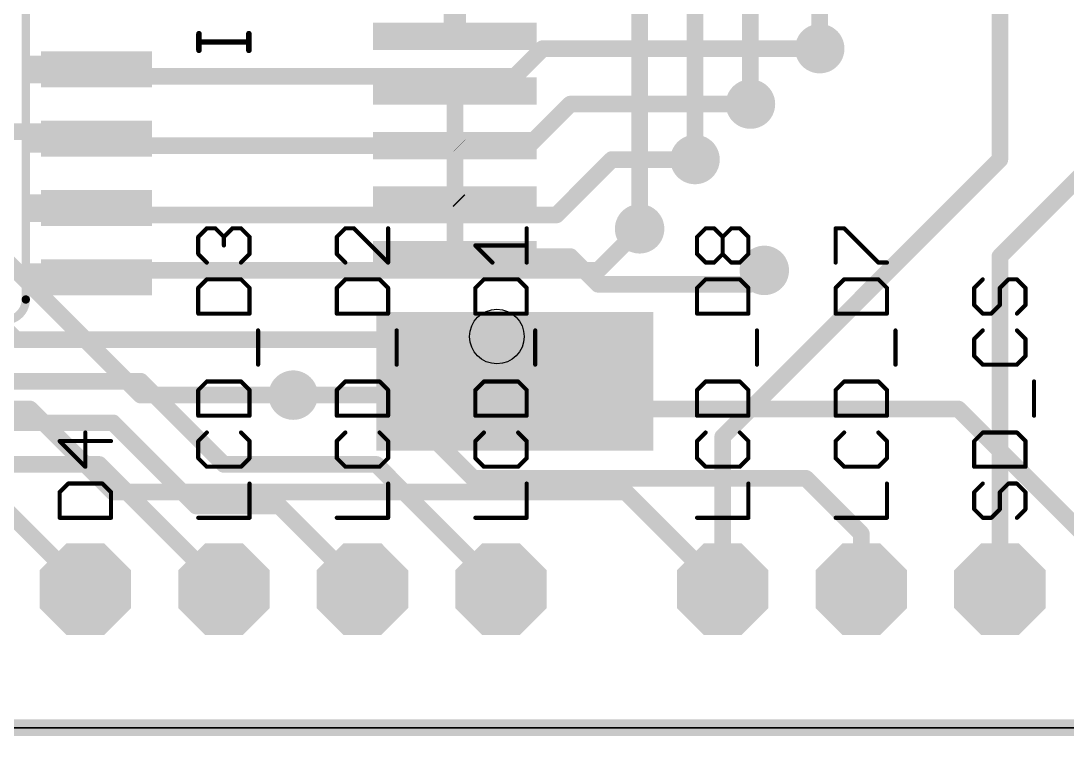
# Model space of a CAD drawing. Extents: x -5.1 to 70.5, y -0.2 to 53.5.
# Drawn here: x 34.38 to 53.56, y -0.15 to 12.95 of the extents above; entities that cross this region are included whole.
import ezdxf

# ---------------------------------------------------------------- set-up
doc = ezdxf.new("R2010")
doc.units = 0
for name, color, linetype in [('1', 12, 'CONTINUOUS'), ('16', 132, 'CONTINUOUS'), ('17', 110, 'CONTINUOUS'), ('18', 110, 'CONTINUOUS'), ('20', 53, 'CONTINUOUS'), ('21', 253, 'CONTINUOUS'), ('25', 253, 'CONTINUOUS'), ('51', 253, 'CONTINUOUS')]:
    doc.layers.add(name, color=color, linetype=linetype)

# ---------------------------------------------------------------- blocks, each defined once
blk = doc.blocks.new('RECT')
blk.add_solid([(-0.5, -0.5), (0.5, -0.5), (-0.5, 0.5), (0.5, 0.5)])
blk = doc.blocks.new('OCTAGONP')
at = {"const_width": 0.5}
blk.add_lwpolyline([(-0.25, -0.1036), (-0.25, 0.1036), (-0.1036, 0.25), (0.1036, 0.25), (0.25, 0.1036), (0.25, -0.1036), (0.1036, -0.25), (-0.1036, -0.25), (-0.25, -0.1036), (-0.25, 0.1036)], dxfattribs=at)
blk = doc.blocks.new('ROUNDV')
at = {"const_width": 0.5}
blk.add_lwpolyline([(0, -0.25, 1), (0, 0.25, 1), (0, -0.25)], format="xyb", dxfattribs=at)

msp = doc.modelspace()

# ---------------------------------------------------------------- linework, layer by layer
at = {"layer": '1', "const_width": 0.3048}
for points in [[(43.434, 11.938), (43.942, 12.446)], [(43.942, 12.446), (49.022, 12.446)], [(35.687, 12.065), (35.56, 12.192)], [(35.7632, 12.065), (35.687, 12.065)], [(35.687, 12.065), (35.814, 11.938)], [(35.814, 11.938), (43.434, 11.938)], [(43.688, 10.668), (44.45, 11.43)], [(44.45, 11.43), (47.752, 11.43)], [(34.036, 10.922), (35.56, 10.922)], [(35.56, 10.922), (35.687, 10.795)], [(35.687, 10.795), (35.7632, 10.795)], [(35.7632, 10.795), (35.7632, 10.7188)], [(35.7632, 10.7188), (35.814, 10.668)], [(35.814, 10.668), (43.688, 10.668)], [(44.196, 9.398), (45.212, 10.414)], [(45.212, 10.414), (46.736, 10.414)], [(31.496, 9.906), (34.29, 7.112)], [(35.7632, 9.525), (35.7632, 9.4488)], [(35.7632, 9.4488), (35.814, 9.398)], [(35.814, 9.398), (44.196, 9.398)], [(44.958, 8.382), (45.72, 9.144)], [(48.006, 8.382), (48.006, 8.636)], [(35.6362, 8.382), (35.56, 8.382)], [(35.7632, 8.255), (35.6362, 8.382)], [(35.6362, 8.382), (44.958, 8.382)], [(34.29, 7.112), (41.402, 7.112)], [(41.402, 7.112), (42.672, 5.842)], [(34.036, 6.35), (36.576, 6.35)], [(36.576, 6.35), (38.1, 4.826)], [(39.37, 6.096), (41.148, 6.096)], [(41.148, 6.096), (42.672, 4.572)], [(42.672, 5.842), (51.562, 5.842)], [(51.562, 5.842), (54.864, 2.54)], [(33.528, 5.588), (36.068, 5.588)], [(36.068, 5.588), (37.592, 4.064)], [(33.274, 4.826), (35.814, 4.826)], [(35.814, 4.826), (38.1, 2.54)], [(38.1, 4.826), (40.894, 4.826)], [(40.894, 4.826), (43.18, 2.54)], [(42.672, 4.572), (48.768, 4.572)], [(48.768, 4.572), (49.784, 3.556)], [(34.036, 4.064), (35.56, 2.54)], [(37.592, 4.064), (39.116, 4.064)], [(39.116, 4.064), (40.64, 2.54)], [(49.784, 3.556), (49.784, 2.54)], [(70.358, 0), (-0.254, 0)]]:
    msp.add_lwpolyline(points, dxfattribs=at)
at = {"layer": '1', "const_width": 0.1524}
for points in [[(43.942, 12.5222, 1), (43.942, 12.3698)], [(43.9959, 12.3921, 1), (43.8881, 12.4999)], [(49.022, 12.3698, 1), (49.022, 12.5222)], [(35.6139, 12.2459, 1), (35.5061, 12.1381)], [(35.687, 12.1412, 1), (35.687, 11.9888)], [(35.7409, 12.1189, 1), (35.6331, 12.0111)], [(35.6331, 12.0111, 1), (35.7409, 12.1189)], [(35.814, 12.0142, 1), (35.814, 11.8618)], [(35.7632, 11.9888, 1), (35.7632, 12.1412)], [(43.434, 11.8618, 1), (43.434, 12.0142)], [(35.7601, 11.8841, 1), (35.8679, 11.9919)], [(43.3801, 11.9919, 1), (43.4879, 11.8841)], [(44.45, 11.5062, 1), (44.45, 11.3538)], [(44.5039, 11.3761, 1), (44.3961, 11.4839)], [(47.752, 11.3538, 1), (47.752, 11.5062)], [(35.6139, 10.9759, 1), (35.5061, 10.8681)], [(35.56, 10.8458, 1), (35.56, 10.9982)], [(35.687, 10.8712, 1), (35.687, 10.7188)], [(35.8394, 10.795, 1), (35.687, 10.795)], [(35.7632, 10.7188, 1), (35.7632, 10.8712)], [(35.6331, 10.7411, 1), (35.7409, 10.8489)], [(35.8171, 10.7727, 1), (35.7093, 10.6649)], [(35.687, 10.7188, 1), (35.8394, 10.7188)], [(35.814, 10.7442, 1), (35.814, 10.5918)], [(35.7601, 10.6141, 1), (35.8679, 10.7219)], [(43.6341, 10.7219, 1), (43.7419, 10.6141)], [(43.688, 10.5918, 1), (43.688, 10.7442)], [(45.212, 10.4902, 1), (45.212, 10.3378)], [(45.2659, 10.3601, 1), (45.1581, 10.4679)], [(46.736, 10.3378, 1), (46.736, 10.4902)], [(35.8394, 9.525, 1), (35.687, 9.525)], [(35.8171, 9.5027, 1), (35.7093, 9.3949)], [(35.687, 9.4488, 1), (35.8394, 9.4488)], [(35.814, 9.4742, 1), (35.814, 9.3218)], [(35.7601, 9.3441, 1), (35.8679, 9.4519)], [(44.1421, 9.4519, 1), (44.2499, 9.3441)], [(44.196, 9.3218, 1), (44.196, 9.4742)], [(45.7739, 9.0901, 1), (45.6661, 9.1979)], [(48.0822, 8.636, 1), (47.9298, 8.636)], [(35.56, 8.4582, 1), (35.56, 8.3058)], [(35.6901, 8.4359, 1), (35.5823, 8.3281)], [(35.6362, 8.4582, 1), (35.6362, 8.3058)], [(35.6362, 8.3058, 1), (35.6362, 8.4582)], [(44.9041, 8.4359, 1), (45.0119, 8.3281)], [(44.958, 8.3058, 1), (44.958, 8.4582)], [(47.9298, 8.382, 1), (48.0822, 8.382)], [(35.7093, 8.2011, 1), (35.8171, 8.3089)], [(34.2361, 7.0581, 1), (34.3439, 7.1659)], [(41.4559, 7.1659, 1), (41.3481, 7.0581)], [(41.402, 7.0358, 1), (41.402, 7.1882)], [(36.6299, 6.4039, 1), (36.5221, 6.2961)], [(36.576, 6.2738, 1), (36.576, 6.4262)], [(39.37, 6.1722, 1), (39.37, 6.0198)], [(41.2019, 6.1499, 1), (41.0941, 6.0421)], [(41.148, 6.0198, 1), (41.148, 6.1722)], [(42.672, 5.9182, 1), (42.672, 5.7658)], [(42.6181, 5.7881, 1), (42.7259, 5.8959)], [(51.6159, 5.8959, 1), (51.5081, 5.7881)], [(51.562, 5.7658, 1), (51.562, 5.9182)], [(36.1219, 5.6419, 1), (36.0141, 5.5341)], [(36.068, 5.5118, 1), (36.068, 5.6642)], [(35.8679, 4.8799, 1), (35.7601, 4.7721)], [(35.814, 4.7498, 1), (35.814, 4.9022)], [(38.1, 4.9022, 1), (38.1, 4.7498)], [(38.0461, 4.7721, 1), (38.1539, 4.8799)], [(40.9479, 4.8799, 1), (40.8401, 4.7721)], [(40.894, 4.7498, 1), (40.894, 4.9022)], [(42.672, 4.6482, 1), (42.672, 4.4958)], [(42.6181, 4.5181, 1), (42.7259, 4.6259)], [(48.8219, 4.6259, 1), (48.7141, 4.5181)], [(48.768, 4.4958, 1), (48.768, 4.6482)], [(37.592, 4.1402, 1), (37.592, 3.9878)], [(37.5381, 4.0101, 1), (37.6459, 4.1179)], [(39.1699, 4.1179, 1), (39.0621, 4.0101)], [(39.116, 3.9878, 1), (39.116, 4.1402)], [(49.8602, 3.556, 1), (49.7078, 3.556)], [(49.7301, 3.5021, 1), (49.8379, 3.6099)], [(35.5061, 2.4861, 1), (35.6139, 2.5939)], [(38.0461, 2.4861, 1), (38.1539, 2.5939)], [(40.5861, 2.4861, 1), (40.6939, 2.5939)], [(43.1261, 2.4861, 1), (43.2339, 2.5939)], [(49.7078, 2.54, 1), (49.8602, 2.54)]]:
    msp.add_lwpolyline(points, format="xyb", dxfattribs=at)
at = {"layer": '16'}
for points, const_width in [([(52.324, 10.414), (52.324, 25.146)], 0.3048), ([(49.022, 12.446), (49.022, 16.002)], 0.3048), ([(47.752, 11.43), (47.752, 15.748)], 0.3048), ([(46.736, 10.414), (46.736, 15.24)], 0.3048), ([(45.72, 9.144), (45.72, 14.732)], 0.3048), ([(42.334, 13.546), (42.334, 12.67)], 0.4064), ([(42.334, 10.752), (42.334, 11.67)], 0.3048), ([(42.334, 11.67), (42.334, 8.636)], 0.3048), ([(42.416, 10.67), (42.334, 10.752)], 0.3048), ([(42.334, 10.67), (42.416, 10.67)], 0.3048), ([(42.334, 9.736), (42.334, 10.67)], 0.3048), ([(42.416, 10.67), (42.418, 10.668)], 0.3048), ([(47.244, 5.334), (52.324, 10.414)], 0.3048), ([(52.324, 8.636), (54.102, 10.414)], 0.3048), ([(32.512, 10.16), (36.576, 6.096)], 0.3048), ([(42.4, 9.67), (42.334, 9.736)], 0.3048), ([(42.334, 9.67), (42.4, 9.67)], 0.3048), ([(42.334, 8.72), (42.334, 9.67)], 0.3048), ([(42.4, 9.67), (42.418, 9.652)], 0.3048), ([(42.384, 8.67), (42.334, 8.72)], 0.3048), ([(42.334, 8.67), (42.384, 8.67)], 0.3048), ([(42.384, 8.67), (42.418, 8.636)], 0.3048), ([(42.334, 8.636), (44.45, 8.636)], 0.3048), ([(44.45, 8.636), (44.958, 8.128)], 0.3048), ([(52.324, 2.54), (52.324, 8.636)], 0.3048), ([(47.752, 8.128), (48.006, 8.382)], 0.3048), ([(44.958, 8.128), (47.752, 8.128)], 0.3048), ([(36.576, 6.096), (39.37, 6.096)], 0.3048), ([(27.686, 5.842), (34.544, 5.842)], 0.3048), ([(34.544, 5.842), (36.068, 4.318)], 0.3048), ([(47.244, 2.54), (47.244, 5.334)], 0.3048), ([(36.068, 4.318), (45.466, 4.318)], 0.3048), ([(45.466, 4.318), (47.244, 2.54)], 0.3048)]:
    msp.add_lwpolyline(points, dxfattribs=dict(at, const_width=const_width))
for points, const_width in [([(42.2324, 12.67, 1), (42.4356, 12.67)], 0.2032), ([(48.9458, 12.446, 1), (49.0982, 12.446)], 0.1524), ([(42.4102, 11.67, 1), (42.2578, 11.67)], 0.1524), ([(42.4102, 11.67, 1), (42.2578, 11.67)], 0.1524), ([(47.6758, 11.43, 1), (47.8282, 11.43)], 0.1524), ([(42.3879, 10.8059, 1), (42.2801, 10.6981)], 0.1524), ([(42.2578, 10.752, 1), (42.4102, 10.752)], 0.1524), ([(42.334, 10.7462, 1), (42.334, 10.5938)], 0.1524), ([(42.4102, 10.67, 1), (42.2578, 10.67)], 0.1524), ([(42.4699, 10.7239, 1), (42.3621, 10.6161)], 0.1524), ([(42.3621, 10.6161, 1), (42.4699, 10.7239)], 0.1524), ([(42.3641, 10.6141, 1), (42.4719, 10.7219)], 0.1524), ([(42.416, 10.5938, 1), (42.416, 10.7462)], 0.1524), ([(52.3779, 10.3601, 1), (52.2701, 10.4679)], 0.1524), ([(46.6598, 10.414, 1), (46.8122, 10.414)], 0.1524), ([(52.2478, 10.414, 1), (52.4002, 10.414)], 0.1524), ([(42.3879, 9.7899, 1), (42.2801, 9.6821)], 0.1524), ([(42.334, 9.7462, 1), (42.334, 9.5938)], 0.1524), ([(42.4102, 9.67, 1), (42.2578, 9.67)], 0.1524), ([(42.2578, 9.736, 1), (42.4102, 9.736)], 0.1524), ([(42.4539, 9.7239, 1), (42.3461, 9.6161)], 0.1524), ([(42.3461, 9.6161, 1), (42.4539, 9.7239)], 0.1524), ([(42.3641, 9.5981, 1), (42.4719, 9.7059)], 0.1524), ([(42.4, 9.5938, 1), (42.4, 9.7462)], 0.1524), ([(45.6438, 9.144, 1), (45.7962, 9.144)], 0.1524), ([(42.3879, 8.7739, 1), (42.2801, 8.6661)], 0.1524), ([(42.334, 8.7462, 1), (42.334, 8.5938)], 0.1524), ([(42.4379, 8.7239, 1), (42.3301, 8.6161)], 0.1524), ([(42.384, 8.5938, 1), (42.384, 8.7462)], 0.1524), ([(42.2578, 8.72, 1), (42.4102, 8.72)], 0.1524), ([(42.334, 8.7122, 1), (42.334, 8.5598)], 0.1524), ([(42.2578, 8.636, 1), (42.4102, 8.636)], 0.1524), ([(42.3301, 8.6161, 1), (42.4379, 8.7239)], 0.1524), ([(42.3641, 8.5821, 1), (42.4719, 8.6899)], 0.1524), ([(44.5039, 8.6899, 1), (44.3961, 8.5821)], 0.1524), ([(44.45, 8.5598, 1), (44.45, 8.7122)], 0.1524), ([(52.4002, 8.636, 1), (52.2478, 8.636)], 0.1524), ([(52.2701, 8.6899, 1), (52.3779, 8.5821)], 0.1524), ([(48.0599, 8.3281, 1), (47.9521, 8.4359)], 0.1524), ([(44.958, 8.2042, 1), (44.958, 8.0518)], 0.1524), ([(44.9041, 8.0741, 1), (45.0119, 8.1819)], 0.1524), ([(47.6981, 8.1819, 1), (47.8059, 8.0741)], 0.1524), ([(47.752, 8.0518, 1), (47.752, 8.2042)], 0.1524), ([(36.576, 6.1722, 1), (36.576, 6.0198)], 0.1524), ([(36.5221, 6.0421, 1), (36.6299, 6.1499)], 0.1524), ([(39.37, 6.0198, 1), (39.37, 6.1722)], 0.1524), ([(34.5979, 5.8959, 1), (34.4901, 5.7881)], 0.1524), ([(34.544, 5.7658, 1), (34.544, 5.9182)], 0.1524), ([(47.3202, 5.334, 1), (47.1678, 5.334)], 0.1524), ([(47.1901, 5.3879, 1), (47.2979, 5.2801)], 0.1524), ([(36.068, 4.3942, 1), (36.068, 4.2418)], 0.1524), ([(36.0141, 4.2641, 1), (36.1219, 4.3719)], 0.1524), ([(45.5199, 4.3719, 1), (45.4121, 4.2641)], 0.1524), ([(45.466, 4.2418, 1), (45.466, 4.3942)], 0.1524), ([(47.1678, 2.54, 1), (47.3202, 2.54)], 0.1524), ([(47.1901, 2.4861, 1), (47.2979, 2.5939)], 0.1524), ([(52.2478, 2.54, 1), (52.4002, 2.54)], 0.1524)]:
    msp.add_lwpolyline(points, format="xyb", dxfattribs=dict(at, const_width=const_width))
at = {"layer": '20'}
msp.add_line((0, 0), (70.358, 0), dxfattribs=at)
msp.add_circle((43.104, 7.17), 0.5, dxfattribs=at)
at = {"layer": '21'}
msp.add_line((66.04, 0), (1.524, 0), dxfattribs=at)
for points, const_width in [([(37.6483, 8.996, 1), (37.6102, 8.996)], 0.0381), ([(37.6158, 9.0095, 1), (37.6428, 8.9825)], 0.0381), ([(37.7861, 9.1718, 1), (37.7861, 9.1337)], 0.0381), ([(37.7995, 9.1393, 1), (37.7726, 9.1662)], 0.0381), ([(37.9563, 9.1662, 1), (37.9294, 9.1393)], 0.0381), ([(37.9428, 9.1337, 1), (37.9428, 9.1718)], 0.0381), ([(38.1187, 8.996, 1), (38.0806, 8.996)], 0.0381), ([(38.0861, 9.0095, 1), (38.1131, 8.9825)], 0.0381), ([(38.0861, 8.9825, 1), (38.1131, 9.0095)], 0.0381), ([(38.2564, 9.1718, 1), (38.2564, 9.1337)], 0.0381), ([(38.2698, 9.1393, 1), (38.2429, 9.1662)], 0.0381), ([(38.4266, 9.1662, 1), (38.3997, 9.1393)], 0.0381), ([(38.4131, 9.1337, 1), (38.4131, 9.1718)], 0.0381), ([(38.589, 8.996, 1), (38.5509, 8.996)], 0.0381), ([(38.5564, 8.9825, 1), (38.5834, 9.0095)], 0.0381), ([(40.1883, 8.996, 1), (40.1502, 8.996)], 0.0381), ([(40.1558, 9.0095, 1), (40.1828, 8.9825)], 0.0381), ([(40.3261, 9.1718, 1), (40.3261, 9.1337)], 0.0381), ([(40.3395, 9.1393, 1), (40.3126, 9.1662)], 0.0381), ([(40.4963, 9.1662, 1), (40.4694, 9.1393)], 0.0381), ([(40.4828, 9.1337, 1), (40.4828, 9.1718)], 0.0381), ([(41.129, 9.1528, 1), (41.0909, 9.1528)], 0.0381), ([(43.669, 9.1528, 1), (43.6309, 9.1528)], 0.0381), ([(46.7923, 8.996, 1), (46.7542, 8.996)], 0.0381), ([(46.7598, 9.0095, 1), (46.7868, 8.9825)], 0.0381), ([(46.9301, 9.1718, 1), (46.9301, 9.1337)], 0.0381), ([(46.9435, 9.1393, 1), (46.9166, 9.1662)], 0.0381), ([(47.1003, 9.1662, 1), (47.0734, 9.1393)], 0.0381), ([(47.0868, 9.1337, 1), (47.0868, 9.1718)], 0.0381), ([(47.2301, 9.0095, 1), (47.2571, 8.9825)], 0.0381), ([(47.2627, 8.996, 1), (47.2246, 8.996)], 0.0381), ([(47.2301, 8.9825, 1), (47.2571, 9.0095)], 0.0381), ([(47.4004, 9.1718, 1), (47.4004, 9.1337)], 0.0381), ([(47.4138, 9.1393, 1), (47.3869, 9.1662)], 0.0381), ([(47.5706, 9.1662, 1), (47.5437, 9.1393)], 0.0381), ([(47.5571, 9.1337, 1), (47.5571, 9.1718)], 0.0381), ([(47.733, 8.996, 1), (47.6949, 8.996)], 0.0381), ([(47.7004, 8.9825, 1), (47.7274, 9.0095)], 0.0381), ([(49.3323, 9.1528, 1), (49.2942, 9.1528)], 0.0381), ([(49.3133, 9.1718, 1), (49.3133, 9.1337)], 0.0381), ([(49.4835, 9.1662, 1), (49.4566, 9.1393)], 0.0381), ([(49.4701, 9.1337, 1), (49.4701, 9.1718)], 0.0381), ([(38.0806, 8.8392, 1), (38.1187, 8.8392)], 0.0381), ([(42.7228, 8.8527, 1), (42.6958, 8.8258)], 0.0381), ([(42.7093, 8.8583, 1), (42.7093, 8.8202)], 0.0381), ([(43.6499, 8.8202, 1), (43.6499, 8.8583)], 0.0381), ([(37.6102, 8.6825, 1), (37.6483, 8.6825)], 0.0381), ([(37.6428, 8.6959, 1), (37.6158, 8.669)], 0.0381), ([(38.5509, 8.6825, 1), (38.589, 8.6825)], 0.0381), ([(38.5834, 8.669, 1), (38.5564, 8.6959)], 0.0381), ([(40.1502, 8.6825, 1), (40.1883, 8.6825)], 0.0381), ([(40.1828, 8.6959, 1), (40.1558, 8.669)], 0.0381), ([(46.7542, 8.6825, 1), (46.7923, 8.6825)], 0.0381), ([(46.7868, 8.6959, 1), (46.7598, 8.669)], 0.0381), ([(47.2571, 8.6959, 1), (47.2301, 8.669)], 0.0381), ([(47.2246, 8.6825, 1), (47.2627, 8.6825)], 0.0381), ([(47.2571, 8.669, 1), (47.2301, 8.6959)], 0.0381), ([(47.6949, 8.6825, 1), (47.733, 8.6825)], 0.0381), ([(47.7274, 8.669, 1), (47.7004, 8.6959)], 0.0381), ([(37.7726, 8.5122, 1), (37.7995, 8.5392)], 0.0381), ([(38.3997, 8.5392, 1), (38.4266, 8.5122)], 0.0381), ([(40.3126, 8.5122, 1), (40.3395, 8.5392)], 0.0381), ([(41.0909, 8.5257, 1), (41.129, 8.5257)], 0.0381), ([(41.0964, 8.5122, 1), (41.1234, 8.5392)], 0.0381), ([(43.0094, 8.5122, 1), (43.0363, 8.5392)], 0.0381), ([(43.6309, 8.5257, 1), (43.669, 8.5257)], 0.0381), ([(46.9301, 8.5447, 1), (46.9301, 8.5066)], 0.0381), ([(46.9166, 8.5122, 1), (46.9435, 8.5392)], 0.0381), ([(47.0734, 8.5392, 1), (47.1003, 8.5122)], 0.0381), ([(47.0868, 8.5066, 1), (47.0868, 8.5447)], 0.0381), ([(47.4004, 8.5447, 1), (47.4004, 8.5066)], 0.0381), ([(47.3869, 8.5122, 1), (47.4138, 8.5392)], 0.0381), ([(47.5437, 8.5392, 1), (47.5706, 8.5122)], 0.0381), ([(47.5571, 8.5066, 1), (47.5571, 8.5447)], 0.0381), ([(49.2942, 8.5257, 1), (49.3323, 8.5257)], 0.0381), ([(50.0971, 8.5447, 1), (50.0971, 8.5066)], 0.0381), ([(50.0837, 8.5122, 1), (50.1106, 8.5392)], 0.0381), ([(50.2539, 8.5066, 1), (50.2539, 8.5447)], 0.0381), ([(37.7861, 8.2363, 1), (37.7861, 8.1982)], 0.0381), ([(37.7995, 8.2038, 1), (37.7726, 8.2307)], 0.0381), ([(38.4266, 8.2307, 1), (38.3997, 8.2038)], 0.0381), ([(38.4131, 8.1982, 1), (38.4131, 8.2363)], 0.0381), ([(40.3261, 8.2363, 1), (40.3261, 8.1982)], 0.0381), ([(40.3395, 8.2038, 1), (40.3126, 8.2307)], 0.0381), ([(40.9666, 8.2307, 1), (40.9397, 8.2038)], 0.0381), ([(40.9531, 8.1982, 1), (40.9531, 8.2363)], 0.0381), ([(42.8661, 8.2363, 1), (42.8661, 8.1982)], 0.0381), ([(42.8795, 8.2038, 1), (42.8526, 8.2307)], 0.0381), ([(43.5066, 8.2307, 1), (43.4797, 8.2038)], 0.0381), ([(43.4931, 8.1982, 1), (43.4931, 8.2363)], 0.0381), ([(46.9301, 8.2363, 1), (46.9301, 8.1982)], 0.0381), ([(46.9435, 8.2038, 1), (46.9166, 8.2307)], 0.0381), ([(47.5706, 8.2307, 1), (47.5437, 8.2038)], 0.0381), ([(47.5571, 8.1982, 1), (47.5571, 8.2363)], 0.0381), ([(49.4701, 8.2363, 1), (49.4701, 8.1982)], 0.0381), ([(49.4835, 8.2038, 1), (49.4566, 8.2307)], 0.0381), ([(50.1106, 8.2307, 1), (50.0837, 8.2038)], 0.0381), ([(50.0971, 8.1982, 1), (50.0971, 8.2363)], 0.0381), ([(52.0235, 8.2038, 1), (51.9966, 8.2307)], 0.0381), ([(52.4804, 8.2363, 1), (52.4804, 8.1982)], 0.0381), ([(52.4938, 8.2038, 1), (52.4669, 8.2307)], 0.0381), ([(52.6506, 8.2307, 1), (52.6237, 8.2038)], 0.0381), ([(52.6371, 8.1982, 1), (52.6371, 8.2363)], 0.0381), ([(37.6483, 8.0605, 1), (37.6102, 8.0605)], 0.0381), ([(37.6158, 8.0739, 1), (37.6428, 8.047)], 0.0381), ([(38.589, 8.0605, 1), (38.5509, 8.0605)], 0.0381), ([(38.5564, 8.047, 1), (38.5834, 8.0739)], 0.0381), ([(40.1883, 8.0605, 1), (40.1502, 8.0605)], 0.0381), ([(40.1558, 8.0739, 1), (40.1828, 8.047)], 0.0381), ([(41.129, 8.0605, 1), (41.0909, 8.0605)], 0.0381), ([(41.0964, 8.047, 1), (41.1234, 8.0739)], 0.0381), ([(42.7283, 8.0605, 1), (42.6902, 8.0605)], 0.0381), ([(42.6958, 8.0739, 1), (42.7228, 8.047)], 0.0381), ([(43.669, 8.0605, 1), (43.6309, 8.0605)], 0.0381), ([(43.6364, 8.047, 1), (43.6634, 8.0739)], 0.0381), ([(46.7923, 8.0605, 1), (46.7542, 8.0605)], 0.0381), ([(46.7598, 8.0739, 1), (46.7868, 8.047)], 0.0381), ([(47.733, 8.0605, 1), (47.6949, 8.0605)], 0.0381), ([(47.7004, 8.047, 1), (47.7274, 8.0739)], 0.0381), ([(49.3323, 8.0605, 1), (49.2942, 8.0605)], 0.0381), ([(49.2998, 8.0739, 1), (49.3268, 8.047)], 0.0381), ([(50.273, 8.0605, 1), (50.2349, 8.0605)], 0.0381), ([(50.2404, 8.047, 1), (50.2674, 8.0739)], 0.0381), ([(51.8723, 8.0605, 1), (51.8342, 8.0605)], 0.0381), ([(51.8398, 8.0739, 1), (51.8668, 8.047)], 0.0381), ([(52.3426, 8.0605, 1), (52.3045, 8.0605)], 0.0381), ([(52.3101, 8.0739, 1), (52.3371, 8.047)], 0.0381), ([(52.813, 8.0605, 1), (52.7749, 8.0605)], 0.0381), ([(52.7804, 8.047, 1), (52.8074, 8.0739)], 0.0381), ([(34.0868, 7.4676, 0.4142), (34.4678, 7.8486)], 0.1524), ([(34.5059, 7.8486, 1), (34.4297, 7.8486)], 0.0762), ([(51.8668, 7.7604, 1), (51.8398, 7.7335)], 0.0381), ([(51.8342, 7.7469, 1), (51.8723, 7.7469)], 0.0381), ([(52.3045, 7.7469, 1), (52.3426, 7.7469)], 0.0381), ([(52.3371, 7.7335, 1), (52.3101, 7.7604)], 0.0381), ([(52.7749, 7.7469, 1), (52.813, 7.7469)], 0.0381), ([(52.8074, 7.7335, 1), (52.7804, 7.7604)], 0.0381), ([(37.6102, 7.5902, 1), (37.6483, 7.5902)], 0.0381), ([(37.6293, 7.6092, 1), (37.6293, 7.5711)], 0.0381), ([(38.5509, 7.5902, 1), (38.589, 7.5902)], 0.0381), ([(38.5699, 7.5711, 1), (38.5699, 7.6092)], 0.0381), ([(40.1502, 7.5902, 1), (40.1883, 7.5902)], 0.0381), ([(40.1693, 7.6092, 1), (40.1693, 7.5711)], 0.0381), ([(41.0909, 7.5902, 1), (41.129, 7.5902)], 0.0381), ([(41.1099, 7.5711, 1), (41.1099, 7.6092)], 0.0381), ([(42.6902, 7.5902, 1), (42.7283, 7.5902)], 0.0381), ([(42.7093, 7.6092, 1), (42.7093, 7.5711)], 0.0381), ([(43.6309, 7.5902, 1), (43.669, 7.5902)], 0.0381), ([(43.6499, 7.5711, 1), (43.6499, 7.6092)], 0.0381), ([(46.7542, 7.5902, 1), (46.7923, 7.5902)], 0.0381), ([(46.7733, 7.6092, 1), (46.7733, 7.5711)], 0.0381), ([(47.6949, 7.5902, 1), (47.733, 7.5902)], 0.0381), ([(47.7139, 7.5711, 1), (47.7139, 7.6092)], 0.0381), ([(49.2942, 7.5902, 1), (49.3323, 7.5902)], 0.0381), ([(49.3133, 7.6092, 1), (49.3133, 7.5711)], 0.0381), ([(50.2349, 7.5902, 1), (50.273, 7.5902)], 0.0381), ([(50.2539, 7.5711, 1), (50.2539, 7.6092)], 0.0381), ([(52.0101, 7.6092, 1), (52.0101, 7.5711)], 0.0381), ([(51.9966, 7.5767, 1), (52.0235, 7.6036)], 0.0381), ([(52.1534, 7.6036, 1), (52.1803, 7.5767)], 0.0381), ([(52.1668, 7.5711, 1), (52.1668, 7.6092)], 0.0381), ([(52.6237, 7.6036, 1), (52.6506, 7.5767)], 0.0381), ([(38.7457, 7.2817, 1), (38.7076, 7.2817)], 0.0381), ([(41.2857, 7.2817, 1), (41.2476, 7.2817)], 0.0381), ([(43.8257, 7.2817, 1), (43.7876, 7.2817)], 0.0381), ([(47.8897, 7.2817, 1), (47.8516, 7.2817)], 0.0381), ([(50.4297, 7.2817, 1), (50.3916, 7.2817)], 0.0381), ([(52.0235, 7.2683, 1), (51.9966, 7.2952)], 0.0381), ([(52.6506, 7.2952, 1), (52.6237, 7.2683)], 0.0381), ([(51.8723, 7.125, 1), (51.8342, 7.125)], 0.0381), ([(51.8398, 7.1384, 1), (51.8668, 7.1115)], 0.0381), ([(52.813, 7.125, 1), (52.7749, 7.125)], 0.0381), ([(52.7804, 7.1115, 1), (52.8074, 7.1384)], 0.0381), ([(51.8668, 6.8249, 1), (51.8398, 6.798)], 0.0381), ([(51.8342, 6.8114, 1), (51.8723, 6.8114)], 0.0381), ([(52.7749, 6.8114, 1), (52.813, 6.8114)], 0.0381), ([(52.8074, 6.798, 1), (52.7804, 6.8249)], 0.0381), ([(38.7076, 6.6547, 1), (38.7457, 6.6547)], 0.0381), ([(41.2476, 6.6547, 1), (41.2857, 6.6547)], 0.0381), ([(43.7876, 6.6547, 1), (43.8257, 6.6547)], 0.0381), ([(47.8516, 6.6547, 1), (47.8897, 6.6547)], 0.0381), ([(50.3916, 6.6547, 1), (50.4297, 6.6547)], 0.0381), ([(52.0101, 6.6737, 1), (52.0101, 6.6356)], 0.0381), ([(51.9966, 6.6412, 1), (52.0235, 6.6681)], 0.0381), ([(52.6237, 6.6681, 1), (52.6506, 6.6412)], 0.0381), ([(52.6371, 6.6356, 1), (52.6371, 6.6737)], 0.0381), ([(37.7861, 6.3653, 1), (37.7861, 6.3272)], 0.0381), ([(37.7995, 6.3327, 1), (37.7726, 6.3597)], 0.0381), ([(38.4266, 6.3597, 1), (38.3997, 6.3327)], 0.0381), ([(38.4131, 6.3272, 1), (38.4131, 6.3653)], 0.0381), ([(40.3261, 6.3653, 1), (40.3261, 6.3272)], 0.0381), ([(40.3395, 6.3327, 1), (40.3126, 6.3597)], 0.0381), ([(40.9666, 6.3597, 1), (40.9397, 6.3327)], 0.0381), ([(40.9531, 6.3272, 1), (40.9531, 6.3653)], 0.0381), ([(42.8661, 6.3653, 1), (42.8661, 6.3272)], 0.0381), ([(42.8795, 6.3327, 1), (42.8526, 6.3597)], 0.0381), ([(43.5066, 6.3597, 1), (43.4797, 6.3327)], 0.0381), ([(43.4931, 6.3272, 1), (43.4931, 6.3653)], 0.0381), ([(46.9301, 6.3653, 1), (46.9301, 6.3272)], 0.0381), ([(46.9435, 6.3327, 1), (46.9166, 6.3597)], 0.0381), ([(47.5706, 6.3597, 1), (47.5437, 6.3327)], 0.0381), ([(47.5571, 6.3272, 1), (47.5571, 6.3653)], 0.0381), ([(49.4701, 6.3653, 1), (49.4701, 6.3272)], 0.0381), ([(49.4835, 6.3327, 1), (49.4566, 6.3597)], 0.0381), ([(50.1106, 6.3597, 1), (50.0837, 6.3327)], 0.0381), ([(50.0971, 6.3272, 1), (50.0971, 6.3653)], 0.0381), ([(52.9697, 6.3462, 1), (52.9316, 6.3462)], 0.0381), ([(37.6483, 6.1894, 1), (37.6102, 6.1894)], 0.0381), ([(37.6158, 6.2029, 1), (37.6428, 6.176)], 0.0381), ([(38.589, 6.1894, 1), (38.5509, 6.1894)], 0.0381), ([(38.5564, 6.176, 1), (38.5834, 6.2029)], 0.0381), ([(40.1883, 6.1894, 1), (40.1502, 6.1894)], 0.0381), ([(40.1558, 6.2029, 1), (40.1828, 6.176)], 0.0381), ([(41.129, 6.1894, 1), (41.0909, 6.1894)], 0.0381), ([(41.0964, 6.176, 1), (41.1234, 6.2029)], 0.0381), ([(42.7283, 6.1894, 1), (42.6902, 6.1894)], 0.0381), ([(42.6958, 6.2029, 1), (42.7228, 6.176)], 0.0381), ([(43.669, 6.1894, 1), (43.6309, 6.1894)], 0.0381), ([(43.6364, 6.176, 1), (43.6634, 6.2029)], 0.0381), ([(46.7923, 6.1894, 1), (46.7542, 6.1894)], 0.0381), ([(46.7598, 6.2029, 1), (46.7868, 6.176)], 0.0381), ([(47.733, 6.1894, 1), (47.6949, 6.1894)], 0.0381), ([(47.7004, 6.176, 1), (47.7274, 6.2029)], 0.0381), ([(49.3323, 6.1894, 1), (49.2942, 6.1894)], 0.0381), ([(49.2998, 6.2029, 1), (49.3268, 6.176)], 0.0381), ([(50.273, 6.1894, 1), (50.2349, 6.1894)], 0.0381), ([(50.2404, 6.176, 1), (50.2674, 6.2029)], 0.0381), ([(37.6293, 5.7382, 1), (37.6293, 5.7001)], 0.0381), ([(38.5699, 5.7001, 1), (38.5699, 5.7382)], 0.0381), ([(40.1693, 5.7382, 1), (40.1693, 5.7001)], 0.0381), ([(41.1099, 5.7001, 1), (41.1099, 5.7382)], 0.0381), ([(42.7093, 5.7382, 1), (42.7093, 5.7001)], 0.0381), ([(43.6499, 5.7001, 1), (43.6499, 5.7382)], 0.0381), ([(46.7733, 5.7382, 1), (46.7733, 5.7001)], 0.0381), ([(47.7139, 5.7001, 1), (47.7139, 5.7382)], 0.0381), ([(49.3133, 5.7382, 1), (49.3133, 5.7001)], 0.0381), ([(50.2539, 5.7001, 1), (50.2539, 5.7382)], 0.0381), ([(37.6102, 5.7191, 1), (37.6483, 5.7191)], 0.0381), ([(38.5509, 5.7191, 1), (38.589, 5.7191)], 0.0381), ([(40.1502, 5.7191, 1), (40.1883, 5.7191)], 0.0381), ([(41.0909, 5.7191, 1), (41.129, 5.7191)], 0.0381), ([(42.6902, 5.7191, 1), (42.7283, 5.7191)], 0.0381), ([(43.6309, 5.7191, 1), (43.669, 5.7191)], 0.0381), ([(46.7542, 5.7191, 1), (46.7923, 5.7191)], 0.0381), ([(47.6949, 5.7191, 1), (47.733, 5.7191)], 0.0381), ([(49.2942, 5.7191, 1), (49.3323, 5.7191)], 0.0381), ([(50.2349, 5.7191, 1), (50.273, 5.7191)], 0.0381), ([(52.9316, 5.7191, 1), (52.9697, 5.7191)], 0.0381), ([(35.5787, 5.4107, 1), (35.5406, 5.4107)], 0.0381), ([(37.7995, 5.3972, 1), (37.7726, 5.4242)], 0.0381), ([(38.4266, 5.4242, 1), (38.3997, 5.3972)], 0.0381), ([(40.3395, 5.3972, 1), (40.3126, 5.4242)], 0.0381), ([(40.9666, 5.4242, 1), (40.9397, 5.3972)], 0.0381), ([(42.8795, 5.3972, 1), (42.8526, 5.4242)], 0.0381), ([(43.5066, 5.4242, 1), (43.4797, 5.3972)], 0.0381), ([(46.9435, 5.3972, 1), (46.9166, 5.4242)], 0.0381), ([(47.5706, 5.4242, 1), (47.5437, 5.3972)], 0.0381), ([(49.4835, 5.3972, 1), (49.4566, 5.4242)], 0.0381), ([(50.1106, 5.4242, 1), (50.0837, 5.3972)], 0.0381), ([(52.0101, 5.4297, 1), (52.0101, 5.3916)], 0.0381), ([(52.0235, 5.3972, 1), (51.9966, 5.4242)], 0.0381), ([(52.6506, 5.4242, 1), (52.6237, 5.3972)], 0.0381), ([(52.6371, 5.3916, 1), (52.6371, 5.4297)], 0.0381), ([(35.0893, 5.273, 1), (35.0893, 5.2349)], 0.0381), ([(35.1028, 5.2674, 1), (35.0758, 5.2404)], 0.0381), ([(36.0299, 5.2349, 1), (36.0299, 5.273)], 0.0381), ([(37.6483, 5.2539, 1), (37.6102, 5.2539)], 0.0381), ([(37.6158, 5.2674, 1), (37.6428, 5.2404)], 0.0381), ([(38.589, 5.2539, 1), (38.5509, 5.2539)], 0.0381), ([(38.5564, 5.2404, 1), (38.5834, 5.2674)], 0.0381), ([(40.1883, 5.2539, 1), (40.1502, 5.2539)], 0.0381), ([(40.1558, 5.2674, 1), (40.1828, 5.2404)], 0.0381), ([(41.129, 5.2539, 1), (41.0909, 5.2539)], 0.0381), ([(41.0964, 5.2404, 1), (41.1234, 5.2674)], 0.0381), ([(42.7283, 5.2539, 1), (42.6902, 5.2539)], 0.0381), ([(42.6958, 5.2674, 1), (42.7228, 5.2404)], 0.0381), ([(43.669, 5.2539, 1), (43.6309, 5.2539)], 0.0381), ([(43.6364, 5.2404, 1), (43.6634, 5.2674)], 0.0381), ([(46.7923, 5.2539, 1), (46.7542, 5.2539)], 0.0381), ([(46.7598, 5.2674, 1), (46.7868, 5.2404)], 0.0381), ([(47.733, 5.2539, 1), (47.6949, 5.2539)], 0.0381), ([(47.7004, 5.2404, 1), (47.7274, 5.2674)], 0.0381), ([(49.3323, 5.2539, 1), (49.2942, 5.2539)], 0.0381), ([(49.2998, 5.2674, 1), (49.3268, 5.2404)], 0.0381), ([(50.273, 5.2539, 1), (50.2349, 5.2539)], 0.0381), ([(50.2404, 5.2404, 1), (50.2674, 5.2674)], 0.0381), ([(51.8723, 5.2539, 1), (51.8342, 5.2539)], 0.0381), ([(51.8398, 5.2674, 1), (51.8668, 5.2404)], 0.0381), ([(52.813, 5.2539, 1), (52.7749, 5.2539)], 0.0381), ([(52.7804, 5.2404, 1), (52.8074, 5.2674)], 0.0381), ([(35.5406, 4.7836, 1), (35.5787, 4.7836)], 0.0381), ([(35.5461, 4.7701, 1), (35.5731, 4.7971)], 0.0381), ([(37.6102, 4.9404, 1), (37.6483, 4.9404)], 0.0381), ([(37.6428, 4.9539, 1), (37.6158, 4.9269)], 0.0381), ([(37.7861, 4.8027, 1), (37.7861, 4.7646)], 0.0381), ([(37.7726, 4.7701, 1), (37.7995, 4.7971)], 0.0381), ([(38.3997, 4.7971, 1), (38.4266, 4.7701)], 0.0381), ([(38.4131, 4.7646, 1), (38.4131, 4.8027)], 0.0381), ([(38.5509, 4.9404, 1), (38.589, 4.9404)], 0.0381), ([(38.5834, 4.9269, 1), (38.5564, 4.9539)], 0.0381), ([(40.1502, 4.9404, 1), (40.1883, 4.9404)], 0.0381), ([(40.1828, 4.9539, 1), (40.1558, 4.9269)], 0.0381), ([(40.3261, 4.8027, 1), (40.3261, 4.7646)], 0.0381), ([(40.3126, 4.7701, 1), (40.3395, 4.7971)], 0.0381), ([(40.9397, 4.7971, 1), (40.9666, 4.7701)], 0.0381), ([(40.9531, 4.7646, 1), (40.9531, 4.8027)], 0.0381), ([(41.0909, 4.9404, 1), (41.129, 4.9404)], 0.0381), ([(41.1234, 4.9269, 1), (41.0964, 4.9539)], 0.0381), ([(42.6902, 4.9404, 1), (42.7283, 4.9404)], 0.0381), ([(42.7228, 4.9539, 1), (42.6958, 4.9269)], 0.0381), ([(42.8661, 4.8027, 1), (42.8661, 4.7646)], 0.0381), ([(42.8526, 4.7701, 1), (42.8795, 4.7971)], 0.0381), ([(43.4797, 4.7971, 1), (43.5066, 4.7701)], 0.0381), ([(43.4931, 4.7646, 1), (43.4931, 4.8027)], 0.0381), ([(43.6309, 4.9404, 1), (43.669, 4.9404)], 0.0381), ([(43.6634, 4.9269, 1), (43.6364, 4.9539)], 0.0381), ([(46.7542, 4.9404, 1), (46.7923, 4.9404)], 0.0381), ([(46.7868, 4.9539, 1), (46.7598, 4.9269)], 0.0381), ([(46.9301, 4.8027, 1), (46.9301, 4.7646)], 0.0381), ([(46.9166, 4.7701, 1), (46.9435, 4.7971)], 0.0381), ([(47.5437, 4.7971, 1), (47.5706, 4.7701)], 0.0381), ([(47.5571, 4.7646, 1), (47.5571, 4.8027)], 0.0381), ([(47.6949, 4.9404, 1), (47.733, 4.9404)], 0.0381), ([(47.7274, 4.9269, 1), (47.7004, 4.9539)], 0.0381), ([(49.2942, 4.9404, 1), (49.3323, 4.9404)], 0.0381), ([(49.3268, 4.9539, 1), (49.2998, 4.9269)], 0.0381), ([(49.4701, 4.8027, 1), (49.4701, 4.7646)], 0.0381), ([(49.4566, 4.7701, 1), (49.4835, 4.7971)], 0.0381), ([(50.0837, 4.7971, 1), (50.1106, 4.7701)], 0.0381), ([(50.0971, 4.7646, 1), (50.0971, 4.8027)], 0.0381), ([(50.2349, 4.9404, 1), (50.273, 4.9404)], 0.0381), ([(50.2674, 4.9269, 1), (50.2404, 4.9539)], 0.0381), ([(51.8533, 4.8027, 1), (51.8533, 4.7646)], 0.0381), ([(51.8342, 4.7836, 1), (51.8723, 4.7836)], 0.0381), ([(52.7749, 4.7836, 1), (52.813, 4.7836)], 0.0381), ([(52.7939, 4.7646, 1), (52.7939, 4.8027)], 0.0381), ([(35.2461, 4.4942, 1), (35.2461, 4.4561)], 0.0381), ([(35.2595, 4.4617, 1), (35.2326, 4.4886)], 0.0381), ([(35.8866, 4.4886, 1), (35.8597, 4.4617)], 0.0381), ([(35.8731, 4.4561, 1), (35.8731, 4.4942)], 0.0381), ([(38.589, 4.4752, 1), (38.5509, 4.4752)], 0.0381), ([(41.129, 4.4752, 1), (41.0909, 4.4752)], 0.0381), ([(43.669, 4.4752, 1), (43.6309, 4.4752)], 0.0381), ([(47.733, 4.4752, 1), (47.6949, 4.4752)], 0.0381), ([(50.273, 4.4752, 1), (50.2349, 4.4752)], 0.0381), ([(52.0235, 4.4617, 1), (51.9966, 4.4886)], 0.0381), ([(52.4804, 4.4942, 1), (52.4804, 4.4561)], 0.0381), ([(52.4938, 4.4617, 1), (52.4669, 4.4886)], 0.0381), ([(52.6506, 4.4886, 1), (52.6237, 4.4617)], 0.0381), ([(52.6371, 4.4561, 1), (52.6371, 4.4942)], 0.0381), ([(35.1083, 4.3184, 1), (35.0702, 4.3184)], 0.0381), ([(35.0758, 4.3319, 1), (35.1028, 4.3049)], 0.0381), ([(36.049, 4.3184, 1), (36.0109, 4.3184)], 0.0381), ([(36.0164, 4.3049, 1), (36.0434, 4.3319)], 0.0381), ([(51.8723, 4.3184, 1), (51.8342, 4.3184)], 0.0381), ([(51.8398, 4.3319, 1), (51.8668, 4.3049)], 0.0381), ([(52.3426, 4.3184, 1), (52.3045, 4.3184)], 0.0381), ([(52.3101, 4.3319, 1), (52.3371, 4.3049)], 0.0381), ([(52.813, 4.3184, 1), (52.7749, 4.3184)], 0.0381), ([(52.7804, 4.3049, 1), (52.8074, 4.3319)], 0.0381), ([(51.8668, 4.0183, 1), (51.8398, 3.9914)], 0.0381), ([(52.3371, 3.9914, 1), (52.3101, 4.0183)], 0.0381), ([(52.8074, 3.9914, 1), (52.7804, 4.0183)], 0.0381), ([(35.0702, 3.8481, 1), (35.1083, 3.8481)], 0.0381), ([(35.0893, 3.8672, 1), (35.0893, 3.8291)], 0.0381), ([(36.0109, 3.8481, 1), (36.049, 3.8481)], 0.0381), ([(36.0299, 3.8291, 1), (36.0299, 3.8672)], 0.0381), ([(37.6293, 3.8672, 1), (37.6293, 3.8291)], 0.0381), ([(38.5509, 3.8481, 1), (38.589, 3.8481)], 0.0381), ([(38.5699, 3.8291, 1), (38.5699, 3.8672)], 0.0381), ([(40.1693, 3.8672, 1), (40.1693, 3.8291)], 0.0381), ([(41.0909, 3.8481, 1), (41.129, 3.8481)], 0.0381), ([(41.1099, 3.8291, 1), (41.1099, 3.8672)], 0.0381), ([(42.7093, 3.8672, 1), (42.7093, 3.8291)], 0.0381), ([(43.6309, 3.8481, 1), (43.669, 3.8481)], 0.0381), ([(43.6499, 3.8291, 1), (43.6499, 3.8672)], 0.0381), ([(46.7733, 3.8672, 1), (46.7733, 3.8291)], 0.0381), ([(47.6949, 3.8481, 1), (47.733, 3.8481)], 0.0381), ([(47.7139, 3.8291, 1), (47.7139, 3.8672)], 0.0381), ([(49.3133, 3.8672, 1), (49.3133, 3.8291)], 0.0381), ([(50.2349, 3.8481, 1), (50.273, 3.8481)], 0.0381), ([(50.2539, 3.8291, 1), (50.2539, 3.8672)], 0.0381), ([(51.8342, 4.0049, 1), (51.8723, 4.0049)], 0.0381), ([(52.0101, 3.8672, 1), (52.0101, 3.8291)], 0.0381), ([(51.9966, 3.8346, 1), (52.0235, 3.8616)], 0.0381), ([(52.1534, 3.8616, 1), (52.1803, 3.8346)], 0.0381), ([(52.1668, 3.8291, 1), (52.1668, 3.8672)], 0.0381), ([(52.3045, 4.0049, 1), (52.3426, 4.0049)], 0.0381), ([(52.6237, 3.8616, 1), (52.6506, 3.8346)], 0.0381), ([(52.7749, 4.0049, 1), (52.813, 4.0049)], 0.0381)]:
    msp.add_lwpolyline(points, format="xyb", dxfattribs=dict(at, const_width=const_width))
at = {"layer": '21', "const_width": 0.0762}
for points in [[(37.6293, 8.996), (37.7861, 9.1528)], [(37.6293, 8.6825), (37.6293, 8.996)], [(37.7861, 9.1528), (37.9428, 9.1528)], [(37.9428, 9.1528), (38.0996, 8.996)], [(38.0996, 8.996), (38.2564, 9.1528)], [(38.0996, 8.996), (38.0996, 8.8392)], [(38.2564, 9.1528), (38.4131, 9.1528)], [(38.4131, 9.1528), (38.5699, 8.996)], [(38.5699, 8.996), (38.5699, 8.6825)], [(40.3261, 9.1528), (40.1693, 8.996)], [(40.1693, 8.996), (40.1693, 8.6825)], [(40.4828, 9.1528), (40.3261, 9.1528)], [(41.1099, 8.5257), (40.4828, 9.1528)], [(41.1099, 9.1528), (41.1099, 8.5257)], [(43.6499, 8.5257), (43.6499, 9.1528)], [(46.7733, 8.996), (46.9301, 9.1528)], [(46.7733, 8.6825), (46.7733, 8.996)], [(46.9301, 9.1528), (47.0868, 9.1528)], [(47.0868, 9.1528), (47.2436, 8.996)], [(47.2436, 8.996), (47.4004, 9.1528)], [(47.2436, 8.6825), (47.2436, 8.996)], [(47.4004, 9.1528), (47.5571, 9.1528)], [(47.5571, 9.1528), (47.7139, 8.996)], [(47.7139, 8.996), (47.7139, 8.6825)], [(49.3133, 8.5257), (49.3133, 9.1528)], [(49.3133, 9.1528), (49.4701, 9.1528)], [(49.4701, 9.1528), (50.0971, 8.5257)], [(43.0228, 8.5257), (42.7093, 8.8392)], [(42.7093, 8.8392), (43.6499, 8.8392)], [(37.7861, 8.5257), (37.6293, 8.6825)], [(38.5699, 8.6825), (38.4131, 8.5257)], [(40.1693, 8.6825), (40.3261, 8.5257)], [(46.9301, 8.5257), (46.7733, 8.6825)], [(47.2436, 8.6825), (47.0868, 8.5257)], [(47.4004, 8.5257), (47.2436, 8.6825)], [(47.7139, 8.6825), (47.5571, 8.5257)], [(47.0868, 8.5257), (46.9301, 8.5257)], [(47.5571, 8.5257), (47.4004, 8.5257)], [(50.0971, 8.5257), (50.2539, 8.5257)], [(37.7861, 8.2172), (37.6293, 8.0605)], [(38.4131, 8.2172), (37.7861, 8.2172)], [(38.5699, 8.0605), (38.4131, 8.2172)], [(40.3261, 8.2172), (40.1693, 8.0605)], [(40.9531, 8.2172), (40.3261, 8.2172)], [(41.1099, 8.0605), (40.9531, 8.2172)], [(42.8661, 8.2172), (42.7093, 8.0605)], [(43.4931, 8.2172), (42.8661, 8.2172)], [(43.6499, 8.0605), (43.4931, 8.2172)], [(46.9301, 8.2172), (46.7733, 8.0605)], [(47.5571, 8.2172), (46.9301, 8.2172)], [(47.7139, 8.0605), (47.5571, 8.2172)], [(49.4701, 8.2172), (49.3133, 8.0605)], [(50.0971, 8.2172), (49.4701, 8.2172)], [(50.2539, 8.0605), (50.0971, 8.2172)], [(52.0101, 8.2172), (51.8533, 8.0605)], [(52.3236, 8.0605), (52.4804, 8.2172)], [(52.4804, 8.2172), (52.6371, 8.2172)], [(52.6371, 8.2172), (52.7939, 8.0605)], [(37.6293, 8.0605), (37.6293, 7.5902)], [(38.5699, 7.5902), (38.5699, 8.0605)], [(40.1693, 8.0605), (40.1693, 7.5902)], [(41.1099, 7.5902), (41.1099, 8.0605)], [(42.7093, 8.0605), (42.7093, 7.5902)], [(43.6499, 7.5902), (43.6499, 8.0605)], [(46.7733, 8.0605), (46.7733, 7.5902)], [(47.7139, 7.5902), (47.7139, 8.0605)], [(49.3133, 8.0605), (49.3133, 7.5902)], [(50.2539, 7.5902), (50.2539, 8.0605)], [(51.8533, 8.0605), (51.8533, 7.7469)], [(52.3236, 7.7469), (52.3236, 8.0605)], [(52.7939, 8.0605), (52.7939, 7.7469)], [(51.8533, 7.7469), (52.0101, 7.5902)], [(52.1668, 7.5902), (52.3236, 7.7469)], [(52.7939, 7.7469), (52.6371, 7.5902)], [(37.6293, 7.5902), (38.5699, 7.5902)], [(40.1693, 7.5902), (41.1099, 7.5902)], [(42.7093, 7.5902), (43.6499, 7.5902)], [(46.7733, 7.5902), (47.7139, 7.5902)], [(49.3133, 7.5902), (50.2539, 7.5902)], [(52.0101, 7.5902), (52.1668, 7.5902)], [(38.7267, 6.6547), (38.7267, 7.2817)], [(41.2667, 6.6547), (41.2667, 7.2817)], [(43.8067, 6.6547), (43.8067, 7.2817)], [(47.8707, 6.6547), (47.8707, 7.2817)], [(50.4107, 6.6547), (50.4107, 7.2817)], [(52.0101, 7.2817), (51.8533, 7.125)], [(52.7939, 7.125), (52.6371, 7.2817)], [(51.8533, 7.125), (51.8533, 6.8114)], [(52.7939, 6.8114), (52.7939, 7.125)], [(51.8533, 6.8114), (52.0101, 6.6547)], [(52.6371, 6.6547), (52.7939, 6.8114)], [(52.0101, 6.6547), (52.6371, 6.6547)], [(37.7861, 6.3462), (37.6293, 6.1894)], [(38.4131, 6.3462), (37.7861, 6.3462)], [(38.5699, 6.1894), (38.4131, 6.3462)], [(40.3261, 6.3462), (40.1693, 6.1894)], [(40.9531, 6.3462), (40.3261, 6.3462)], [(41.1099, 6.1894), (40.9531, 6.3462)], [(42.8661, 6.3462), (42.7093, 6.1894)], [(43.4931, 6.3462), (42.8661, 6.3462)], [(43.6499, 6.1894), (43.4931, 6.3462)], [(46.9301, 6.3462), (46.7733, 6.1894)], [(47.5571, 6.3462), (46.9301, 6.3462)], [(47.7139, 6.1894), (47.5571, 6.3462)], [(49.4701, 6.3462), (49.3133, 6.1894)], [(50.0971, 6.3462), (49.4701, 6.3462)], [(50.2539, 6.1894), (50.0971, 6.3462)], [(52.9507, 5.7191), (52.9507, 6.3462)], [(37.6293, 6.1894), (37.6293, 5.7191)], [(38.5699, 5.7191), (38.5699, 6.1894)], [(40.1693, 6.1894), (40.1693, 5.7191)], [(41.1099, 5.7191), (41.1099, 6.1894)], [(42.7093, 6.1894), (42.7093, 5.7191)], [(43.6499, 5.7191), (43.6499, 6.1894)], [(46.7733, 6.1894), (46.7733, 5.7191)], [(47.7139, 5.7191), (47.7139, 6.1894)], [(49.3133, 6.1894), (49.3133, 5.7191)], [(50.2539, 5.7191), (50.2539, 6.1894)], [(37.6293, 5.7191), (38.5699, 5.7191)], [(40.1693, 5.7191), (41.1099, 5.7191)], [(42.7093, 5.7191), (43.6499, 5.7191)], [(46.7733, 5.7191), (47.7139, 5.7191)], [(49.3133, 5.7191), (50.2539, 5.7191)], [(35.5596, 4.7836), (35.5596, 5.4107)], [(37.7861, 5.4107), (37.6293, 5.2539)], [(38.5699, 5.2539), (38.4131, 5.4107)], [(40.3261, 5.4107), (40.1693, 5.2539)], [(41.1099, 5.2539), (40.9531, 5.4107)], [(42.8661, 5.4107), (42.7093, 5.2539)], [(43.6499, 5.2539), (43.4931, 5.4107)], [(46.9301, 5.4107), (46.7733, 5.2539)], [(47.7139, 5.2539), (47.5571, 5.4107)], [(49.4701, 5.4107), (49.3133, 5.2539)], [(50.2539, 5.2539), (50.0971, 5.4107)], [(52.0101, 5.4107), (51.8533, 5.2539)], [(52.6371, 5.4107), (52.0101, 5.4107)], [(52.7939, 5.2539), (52.6371, 5.4107)], [(36.0299, 5.2539), (35.0893, 5.2539)], [(35.0893, 5.2539), (35.5596, 4.7836)], [(37.6293, 5.2539), (37.6293, 4.9404)], [(38.5699, 4.9404), (38.5699, 5.2539)], [(40.1693, 5.2539), (40.1693, 4.9404)], [(41.1099, 4.9404), (41.1099, 5.2539)], [(42.7093, 5.2539), (42.7093, 4.9404)], [(43.6499, 4.9404), (43.6499, 5.2539)], [(46.7733, 5.2539), (46.7733, 4.9404)], [(47.7139, 4.9404), (47.7139, 5.2539)], [(49.3133, 5.2539), (49.3133, 4.9404)], [(50.2539, 4.9404), (50.2539, 5.2539)], [(51.8533, 5.2539), (51.8533, 4.7836)], [(52.7939, 4.7836), (52.7939, 5.2539)], [(37.6293, 4.9404), (37.7861, 4.7836)], [(37.7861, 4.7836), (38.4131, 4.7836)], [(38.4131, 4.7836), (38.5699, 4.9404)], [(40.1693, 4.9404), (40.3261, 4.7836)], [(40.3261, 4.7836), (40.9531, 4.7836)], [(40.9531, 4.7836), (41.1099, 4.9404)], [(42.7093, 4.9404), (42.8661, 4.7836)], [(42.8661, 4.7836), (43.4931, 4.7836)], [(43.4931, 4.7836), (43.6499, 4.9404)], [(46.7733, 4.9404), (46.9301, 4.7836)], [(46.9301, 4.7836), (47.5571, 4.7836)], [(47.5571, 4.7836), (47.7139, 4.9404)], [(49.3133, 4.9404), (49.4701, 4.7836)], [(49.4701, 4.7836), (50.0971, 4.7836)], [(50.0971, 4.7836), (50.2539, 4.9404)], [(51.8533, 4.7836), (52.7939, 4.7836)], [(35.2461, 4.4752), (35.0893, 4.3184)], [(35.8731, 4.4752), (35.2461, 4.4752)], [(36.0299, 4.3184), (35.8731, 4.4752)], [(38.5699, 3.8481), (38.5699, 4.4752)], [(41.1099, 3.8481), (41.1099, 4.4752)], [(43.6499, 3.8481), (43.6499, 4.4752)], [(47.7139, 3.8481), (47.7139, 4.4752)], [(50.2539, 3.8481), (50.2539, 4.4752)], [(52.0101, 4.4752), (51.8533, 4.3184)], [(52.3236, 4.3184), (52.4804, 4.4752)], [(52.4804, 4.4752), (52.6371, 4.4752)], [(52.6371, 4.4752), (52.7939, 4.3184)], [(35.0893, 4.3184), (35.0893, 3.8481)], [(36.0299, 3.8481), (36.0299, 4.3184)], [(51.8533, 4.3184), (51.8533, 4.0049)], [(52.3236, 4.0049), (52.3236, 4.3184)], [(52.7939, 4.3184), (52.7939, 4.0049)], [(51.8533, 4.0049), (52.0101, 3.8481)], [(52.1668, 3.8481), (52.3236, 4.0049)], [(52.7939, 4.0049), (52.6371, 3.8481)], [(35.0893, 3.8481), (36.0299, 3.8481)], [(37.6293, 3.8481), (38.5699, 3.8481)], [(40.1693, 3.8481), (41.1099, 3.8481)], [(42.7093, 3.8481), (43.6499, 3.8481)], [(46.7733, 3.8481), (47.7139, 3.8481)], [(49.3133, 3.8481), (50.2539, 3.8481)], [(52.0101, 3.8481), (52.1668, 3.8481)]]:
    msp.add_lwpolyline(points, dxfattribs=at)
at = {"layer": '25', "const_width": 0.1016}
for points in [[(37.642, 12.4151), (37.642, 12.7201)], [(38.5572, 12.4151), (38.5572, 12.7201)], [(38.5572, 12.5676), (37.642, 12.5676)]]:
    msp.add_lwpolyline(points, dxfattribs=at)
at = {"layer": '25', "const_width": 0.0508}
for points in [[(37.6674, 12.7201, 1), (37.6166, 12.7201)], [(38.5826, 12.7201, 1), (38.5318, 12.7201)], [(37.642, 12.593, 1), (37.642, 12.5422)], [(38.5572, 12.5422, 1), (38.5572, 12.593)], [(37.6166, 12.4151, 1), (37.6674, 12.4151)], [(38.5318, 12.4151, 1), (38.5826, 12.4151)]]:
    msp.add_lwpolyline(points, format="xyb", dxfattribs=at)
at = {"layer": '51', "const_width": 0.1524}
msp.add_lwpolyline([(34.4678, 7.8486), (34.4678, 20.0914)], dxfattribs=at)
at = {"layer": '51', "const_width": 0.0762}
msp.add_lwpolyline([(34.4297, 7.8486, 1), (34.5059, 7.8486)], format="xyb", dxfattribs=at)

# ---------------------------------------------------------------- block references
at = {"layer": '1', "xscale": 0.6604, "yscale": 2.032, "rotation": 270}
for p in [(35.7632, 12.065), (35.7632, 10.795), (35.7632, 9.525), (35.7632, 8.255)]:
    msp.add_blockref('RECT', p, dxfattribs=at)
at = {"layer": '16', "rotation": 270}
for p, xscale, yscale in [((42.334, 12.67), 0.5, 3), ((42.334, 11.67), 0.5, 3), ((42.334, 10.67), 0.5, 3), ((42.334, 9.67), 0.5, 3), ((42.334, 8.67), 0.5, 3), ((43.434, 6.35), 2.54, 5.08)]:
    msp.add_blockref('RECT', p, dxfattribs=dict(at, xscale=xscale, yscale=yscale))
at = {"layer": '17', "xscale": 1.6764, "yscale": 1.6764}
for p in [(35.56, 2.54), (35.56, 2.54), (38.1, 2.54), (38.1, 2.54), (40.64, 2.54), (40.64, 2.54), (43.18, 2.54), (43.18, 2.54), (47.244, 2.54), (47.244, 2.54), (49.784, 2.54), (49.784, 2.54), (52.324, 2.54), (52.324, 2.54)]:
    msp.add_blockref('OCTAGONP', p, dxfattribs=at)
at = {"layer": '18', "xscale": 0.9064, "yscale": 0.9064}
for p in [(49.022, 12.446), (49.022, 12.446), (47.752, 11.43), (47.752, 11.43), (46.736, 10.414), (46.736, 10.414), (45.72, 9.144), (45.72, 9.144), (48.006, 8.382), (48.006, 8.382), (39.37, 6.096), (39.37, 6.096)]:
    msp.add_blockref('ROUNDV', p, dxfattribs=at)
at = {"layer": '51', "xscale": 0.508, "rotation": 270}
for p, yscale in [((34.5313, 12.065), 0.127), ((35.3314, 12.065), 1.4732), ((34.5313, 10.795), 0.127), ((35.3314, 10.795), 1.4732), ((34.5313, 9.525), 0.127), ((35.3314, 9.525), 1.4732), ((34.5313, 8.255), 0.127), ((35.3314, 8.255), 1.4732)]:
    msp.add_blockref('RECT', p, dxfattribs=dict(at, yscale=yscale))

doc.saveas('drawing.dxf')
